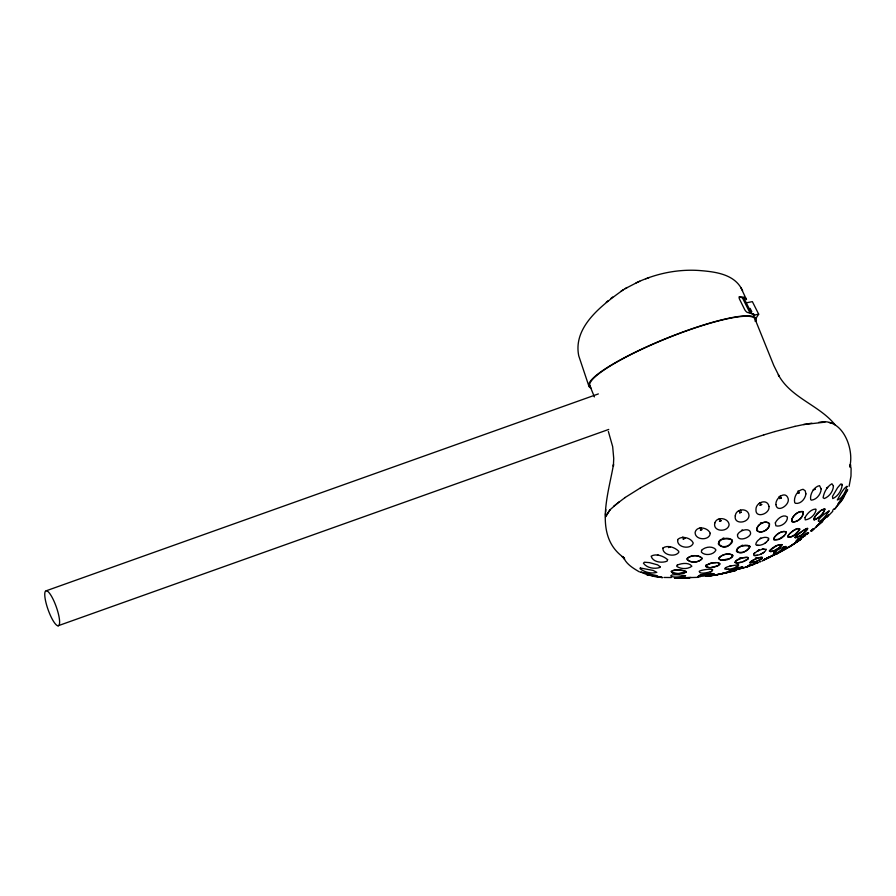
<?xml version="1.0" encoding="UTF-8"?>
<svg xmlns="http://www.w3.org/2000/svg" width="896" height="896" viewBox="0 0 896 896"><rect width="100%" height="100%" fill="white"/><g stroke="black" fill="none" stroke-linecap="round" stroke-linejoin="round"><path stroke-width="1.34" d="M748.451 558.365L747.118 557.301L742.582 557.827L736.277 560.515L734.922 562.43L737.542 563.024L744.296 561.254L747.992 559.026L748.003 557.48C743.579 557.088 737.106 558.354 734.922 562.419L736.635 563.046L740.79 562.43M608.362 431.48L612.674 446.656L613.726 458.438L613.379 466.334L613.502 464.419C608.362 494.603 593.13 536.917 624.523 558.118L622.182 556.707L624.579 559.182L623.493 557.267C626.304 564.222 633.282 568.31 639.486 571.939M605.394 515.334L605.55 512.915M605.618 511.907L605.774 509.51M720.933 573.989L706.899 576.352L721.28 573.866L719.365 574.392M738.651 565.219C735.47 568.456 729.299 569.822 724.808 569.05C724.45 565.454 743.422 564.693 737.374 564.827M749.963 546.75C737.766 562.318 728.168 543.11 749.65 546.067L749.963 546.75C748.283 551.432 741.104 553.739 736.714 551.69L736.366 550.95C738.024 546.302 745.282 543.782 749.65 546.067M773.651 539.101C775.208 534.565 781.155 530.622 785.915 531.709L786.218 532.347C784.784 536.973 778.68 540.792 773.954 539.728L773.786 538.25M733.51 570.842L732.211 571.077C746.323 568.478 713.25 575.949 711.973 575.221M760.502 522.861L761.163 522.85M786.061 546.526C771.266 558.846 768.41 552.406 785.747 546.437M791.75 519.266L792.187 521.909C797.238 522.469 803.365 517.373 803.32 512.165L802.771 511.56C797.72 511.146 791.672 516.107 791.638 521.304C796.197 523.902 804.888 516.544 802.782 511.594C798.325 510.776 794.259 514.864 792.165 518.437M849.106 486.304L850.987 476.123L851.099 468.518L850.259 464.598L850.091 467.018L850.685 464.8M844.346 495.746L841.243 501.301L834.624 509.096L836.472 507.002M768.376 539.963L768.611 538.194C764.434 535.483 756.314 539.493 755.754 544.454L756.302 545.037C760.939 546.291 766.685 543.301 768.734 539.022M606.099 515.962L610.064 509.835M849.733 466.749C854.571 448.65 842.072 416.416 818.608 422.464M785.579 534.251L785.926 531.72C781.57 530.432 777.056 534.117 774.346 537.264M753.782 553.818L753.827 555.498C758.363 555.733 764.523 553.515 766.405 549.315L762.35 549.17L757.31 551.186L753.782 553.818L754.622 552.966M840.414 501.054L836.304 506.968M756.336 317.8L758.688 314.205L752.371 301.616L747.253 302.646M798.605 491.064L797.832 491.131M788.816 534.52L787.674 536.435C790.955 539.235 798.851 532.907 799.747 528.774L797.317 528.64L792.781 531.003L788.816 534.52L787.718 537.074L790.149 537.208L794.674 534.822L799.781 529.39C797.53 526.523 792.165 531.619 789.925 533.389M815.786 515.446L813.714 518.918L814.184 519.87C818.877 518.224 823.648 513.912 824.891 509.074L824.477 508.782C819.795 510.406 815.08 514.763 813.758 519.568L814.173 519.826C818.854 518.202 823.581 513.901 824.891 509.062L821.352 510.182L816.626 514.539M609.717 510.059L605.416 517.037M834.086 508.715L832.731 510.272M682.438 537.186L683.144 537.141M740.88 568.702L738.875 568.982L739.749 568.389M827.008 517.227L832.776 511.28M739.827 557.805L740.488 557.794M609.683 510.093L619.002 501.939M613.581 506.307L625.173 497.482M797.451 539.493L796.018 541.206L800.845 538.653L807.901 532.56L797.451 539.493L798.616 538.496M814.341 528.494L811.474 531.171L822.797 521.226L815.707 527.24M623.325 289.778C602.582 304.651 572.69 326.637 578.76 355.869L588.762 385.773M784.616 535.371L778.624 539.37L773.954 539.717M802.939 534.072C820.344 516.846 780.226 546.258 801.382 535.181C823.312 515.402 779.587 545.978 801.382 535.181M747.992 559.026L742.571 561.893M744.934 567.414L758.307 562.442L745.237 567.392M784.582 548.15L785.478 547.422M606.267 302.254L608.194 300.686M611.005 298.379L612.674 297.024M774.077 552.597L776.182 550.995M786.453 548.666L775.768 554.411L788.301 547.344L787.461 547.613M787.472 548.05L788.29 547.333L786.475 548.106M765.061 543.099L766.483 542.08M624.926 497.627L640.483 487.872M791.616 545.574L801.17 539.056L789.096 547.03L790.44 546.28M657.395 555.117L658.291 555.05M798.694 540.602L801.17 539.045L789.096 547.03L797.283 541.475M742.538 545.194L741.507 545.664M726.354 567.594L725.39 568.154M701.064 527.957L699.619 528.382L700.202 528.326M625.285 288.602L637.806 282.106M621.074 291.133L627.099 287.504M763.941 552.362L760.805 554.075M770.706 556.73L762.227 560.862L770.314 556.976M779.05 496.664L780.606 496.138L779.867 496.619M738.069 566.115L735.784 567.269M780.293 550.861L781.906 549.931M752.259 560.605C759.73 555.923 768.432 556.606 756.594 561.232M723.106 538.07L723.946 538.059M751.755 560.896L749.739 562.722L755.91 561.49M782.51 550.245L783.675 549.584M640.416 487.906C672.302 469.672 706.171 455.123 740.667 442.624M769.496 556.629L763.37 560.101L776.25 553.896L763.392 560.067L776.25 553.896L771.165 555.834M758.968 550.379L757.31 551.186M774.76 550.312L779.498 547.635L781.984 544.622L776.552 545.72L769.362 550.917C772.722 553.067 779.341 548.106 781.962 545.115L781.984 544.622C777.358 544.096 772.419 547.512 769.35 550.917L770.582 551.712L773.17 550.995M711.547 571.446C716.643 567.482 701.142 569.744 699.194 571.323C699.35 574.806 708.355 572.41 711.547 571.446L710.237 571.894M638.613 281.736C657.462 273.235 678.362 269.114 699.037 270.491C714.269 271.701 733.611 273.717 741.642 288.96M636.059 282.89L639.722 281.232M756.549 563.36L757.557 562.912M750.467 565.51L751.542 565.04L742.37 568.31M783.854 546.941L782.466 547.534M755.395 559.115L756.09 558.835M742.56 529.95L741.507 530.298M759.158 549.685L758.464 549.942M755.709 558.387L756.526 557.872L755.776 558.006M754.723 559.406L750.322 561.837L750.12 562.912C755.496 563.539 770.605 553.851 756.773 558.566M826.526 487.726L827.658 487.446L826.594 488.029M796.32 541.218L797.026 540.938M748.014 565.902L751.33 564.637M760.872 538.014L760.211 538.238M751.901 565.197L753.626 564.547M647.696 278.062L649.208 277.525M46.334 590.744L598.36 393.915M58.038 625.789A18.536 4.323 70.4 0 0 53.234 599.547A18.536 4.323 70.4 0 0 45.282 599.458A18.536 4.323 70.4 0 0 58.038 625.789L608.742 429.43M645.702 278.79L646.554 278.488M740.656 442.635L752.472 438.547M747.096 566.877L748.53 566.406M752.45 438.558L763.918 434.84M754.712 563.438L757.254 562.61M731.046 565.869L729.277 566.395M742.302 568.333L743.938 567.84M763.907 434.851L774.939 431.547M737.195 567.952L728.952 571.11L736.277 569.778L742.728 567.112L736.277 569.778L728.952 571.11L735.403 568.445L742.728 567.112L738.898 567.538M774.883 431.558L795.032 426.35M748.989 565.096L750.086 564.816M727.026 572.242L725.256 572.69L728.269 571.973M794.954 426.373L803.958 424.491M723.565 573.552L734.395 570.662M763.84 548.856L762.35 549.17M671.272 577.539L663.981 577.461M753.57 315.246L758.688 314.205M757.422 555.274L754.701 555.654M774.592 553.437L773.494 553.493M739.805 568.96L738.875 568.982M710.27 575.579L706.899 576.341L717.931 574.717M739.973 297.304L745.696 298.245A88.446 15.053 -22 0 1 746.48 299.622L740.858 287.582M705.992 576.016L707.739 575.714L705.678 576.05M811.888 423.17L803.914 424.491M803.678 424.558L824.936 422.162M704.917 574.034L713.642 573.798L706.955 575.568L699.082 575.613L704.917 574.034C681.834 579.342 732.48 572.566 706.798 573.731M722.299 573.832L720.922 574M727.328 569.386L728.874 569.195M710.898 567.437L717.842 565.813L719.902 563.898L717.741 562.643L712.611 562.733L705.701 565.432C707.213 569.811 716.509 566.989 719.678 564.525L719.634 563.36L717.741 562.643M691.051 577.461L674.464 578.01L698.51 577.338L697.536 577.248M716.195 562.554L710.741 563.091L705.701 565.443L705.746 566.597L709.173 567.504M721.728 560.258L730.296 558.421L732.39 556.797L732.726 555.285C728.638 552.574 721.605 554.4 718.771 558.275L718.838 558.992C722.859 561.77 730.005 559.877 732.794 556.002L732.726 555.285C728.616 552.675 721.616 554.4 718.771 558.286L720.384 560.056M757.31 545.384L758.531 545.429M661.909 577.27L658.224 576.565M654.707 576.531L662.536 577.618L646.99 574.874M651.93 575.837L654.562 576.486M829.069 422.542L832.63 423.416M650.227 575.344L648.413 574.84M754.522 315.638A89.902 15.299 -22 0 0 753.726 314.227L751.71 313.678L743.702 297.707M711.805 569.486L712.678 569.722M745.696 298.245L744.016 297.237L739.256 296.666A4.592 1.422 59.8 0 0 739.435 298.973L744.778 309.77A4.368 1.355 59.8 0 0 747.41 312.435L753.726 314.227M731.651 539.582C706.91 534.352 724.125 558.174 732.312 540.467C728.762 536.402 720.037 538.35 718.346 543.446L718.547 544.466C722.075 548.598 730.822 546.459 732.48 541.43L731.886 539.918M756.806 530.454C760.928 534.654 770.202 529.222 769.44 523.678C765.386 519.467 755.966 524.81 756.795 530.443C760.872 534.542 770.269 529.278 769.44 523.656C765.397 519.546 756.918 524.586 756.672 529.794M835.43 425.242C819.75 405.238 790.922 398.182 778.333 374.786L779.139 376.186L773.83 365.59L755.205 319.502M741.81 289.262L742.594 290.64M750.12 308.37L751.845 311.808M742.47 297.92L749.84 312.67M589.736 385.392L594.384 396.906M591.27 388.214A90.138 15.344 -22 0 1 664.832 338.99A90.138 15.344 -22 0 1 756.067 320.891M590.52 386.781A89.096 15.165 -22 0 1 669.245 337.4A89.096 15.165 -22 0 1 755.093 321.25M667.61 559.653L667.072 561.165C661.976 563.27 652.87 562.341 651.157 556.203C655.894 553.179 663.656 556.102 667.61 559.653M775.925 504.605C776.922 513.397 789.947 505.154 788.178 498.68C785.624 489.978 775.152 498.254 775.925 504.605M677.634 540.198C677.04 547.904 691.23 549.808 693.258 543.01C690.995 537.958 682.752 535.674 678.25 538.989L677.634 540.198M768.992 506.509C770.168 513.901 755.261 518.952 755.966 509.589C755.619 502.32 767.525 498.064 768.992 506.509M710.237 533.31C709.677 540.994 694.77 540.4 695.117 532.325C696.853 525.291 708.109 527.576 710.237 533.31M686.28 571.637L684.667 572.936L678.227 573.574L672.482 572.79L671.037 571.469C675.562 569.33 681.822 569.442 686.28 571.637L686.235 572.096C666.422 577.797 667.419 565.499 686.28 571.637M735.28 515.805C733.555 525.034 749.056 523.309 749.011 515.346C748.227 507.618 735.952 508.29 735.28 515.805M829.058 510.989C817.88 528.125 812 521.282 829.058 510.989M833.437 486.013C833.19 491.411 829.293 496.563 824.354 498.546L823.11 497.739C823.85 492.419 827.154 486.371 831.925 483.762L833.437 486.013M842.15 485.117C841.557 490.706 837.883 496.317 832.754 498.624L832.485 496.395L837.558 487.749L840.795 483.997L841.982 484.165L842.15 485.117M821.195 489.026C820.893 494.133 816.67 499.621 811.496 500.158L810.701 499.699C809.637 494.357 813.982 486.629 819.549 485.654L821.195 489.026M805.907 493.886C805.392 498.758 800.654 504.314 795.502 503.317L794.707 502.622C793.386 497.314 797.485 490.078 803.074 489.294L805.19 490.773L805.907 493.886M714.818 522.995C712.499 531.854 727.798 532.683 729.12 524.81C728.717 517.955 716.822 516.062 714.818 522.995M640.819 572.085L648.312 575.131L657.552 575.792L640.819 572.085M775.331 522.872L775.88 525.795C780.786 527.363 787.898 522.346 787.405 517.014C783.35 513.554 777.067 518.952 775.331 522.872M846.978 486.382C845.936 491.512 841.736 499.094 837.334 499.934C839.776 495.645 843.494 487.939 846.978 486.382M668.506 547.523L670.23 546.862L668.506 547.523M759.27 503.373L760.995 502.712L759.27 503.373M759.987 505.154L761.712 504.493L759.987 505.154M737.486 534.822C736.96 541.923 748.922 538.72 750.59 533.859C751.072 526.814 739.211 529.962 737.486 534.822M662.928 548.005C662.211 555.274 675.55 557.558 678.843 552.194L678.675 551.242C674.99 547.411 667.598 544.712 662.928 548.005M804.955 517.574L805.246 519.882C810.275 519.366 815.483 514.483 816.122 509.477L815.629 509.018C810.902 509.376 807.173 513.621 804.955 517.574M828.352 515.144L817.208 525.638L828.352 515.144M660.218 566.798L660.027 567.392C654.629 569.307 646.934 568.12 643.44 563.226L644.37 562.206L649.488 562.632L657.63 564.861L660.218 566.798M701.579 550.323L701.389 552.16C704.917 556.035 713.44 554.971 715.814 550.334L715.658 549.416C712.152 545.664 704.883 546.84 701.579 550.323M685.552 575.781C666.714 579.992 665.19 571.861 685.552 575.781M738.942 511.045L740.656 510.395L738.942 511.045M739.659 512.826L741.373 512.187L739.659 512.826M838.432 503.25L838.208 504.011L842.778 498.971L847.694 489.709L838.432 503.25M687.445 558.062L687.131 559.63C690.906 563.125 698.723 562.744 701.96 558.802L701.859 557.995C698.051 554.59 690.278 554.837 687.03 558.846C689.55 563.55 698.869 562.733 701.949 558.768L701.848 557.984C698.085 554.579 691.41 555.262 687.456 558.074M718.771 519.478L720.485 518.862L718.771 519.478M719.499 521.259L721.202 520.643L719.499 521.259M813.333 489.843L815.035 489.227L813.333 489.843M700.381 530.107L702.072 529.514L700.482 530.029M797.675 493.382L799.366 492.778L797.776 493.293M677.219 565.13L676.782 566.406C680.893 569.24 687.904 569.374 691.869 566.205C689.024 562.184 681.442 563.181 677.219 565.13M812.605 529.144L810.779 531.126L812.605 529.155M683.155 538.966L684.824 538.35L683.155 538.966M779.654 498.534L781.323 497.963L779.654 498.534M640.326 567.997L640.102 568.758C644.672 572.253 651.291 573.966 656.813 572.342L653.106 570.416L640.326 567.997M808.573 532.952L807.072 534.162L808.584 532.952M674.632 577.886L689.73 577.718L674.643 577.92M805.549 535.304L804.126 536.334L805.56 535.338M777.627 553.112L776.653 553.784L777.627 553.112M802.894 537.152L801.931 537.712L802.906 537.186M760.749 561.456L759.528 561.859L760.749 561.445M722.355 573.462L721.426 573.731L723.677 573.126L722.366 573.474M700.403 576.576L697.637 576.565L700.392 576.554"/></g></svg>
